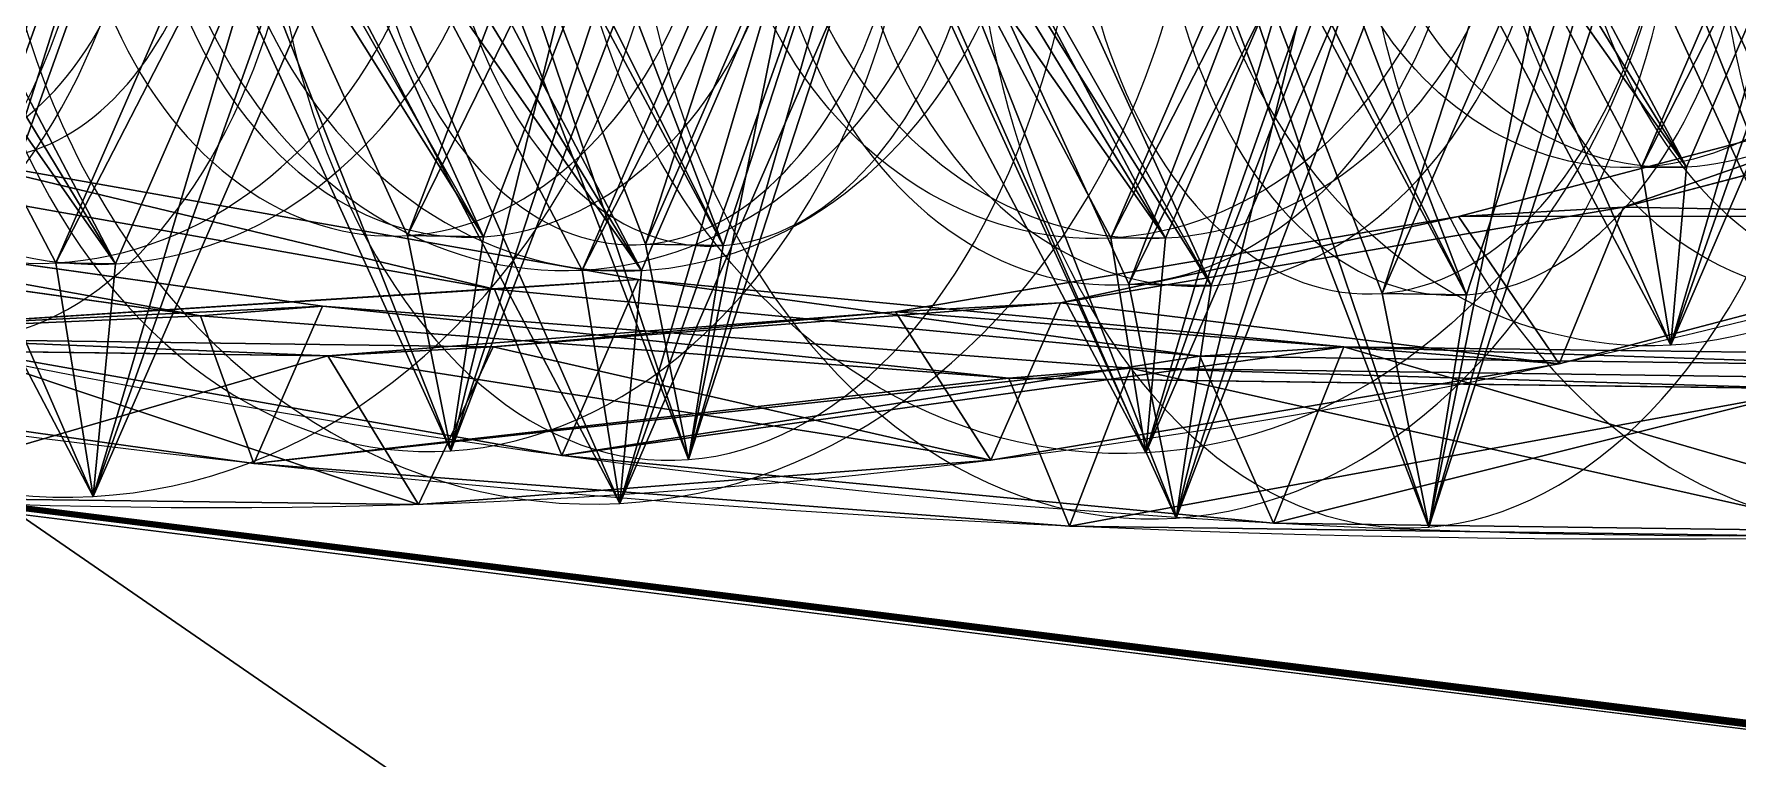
# Model space of a CAD drawing. Header units: inches. Extents: x -9483 to 9461, y -6412 to 6479.
# Drawn here: x -941 to -357, y 572 to 820 of the extents above; entities that cross this region are included whole.
import ezdxf

# ---------------------------------------------------------------- set-up
doc = ezdxf.new("R2010")
doc.units = ezdxf.units.IN
doc.header["$MEASUREMENT"] = 0
doc.layers.get('0').update_dxf_attribs({"true_color": 0xff5454})
doc.layers.add('Google_Earth_Snapshot', color=7, linetype='Continuous', true_color=0x664400)

# ---------------------------------------------------------------- blocks, each defined once
blk = doc.blocks.new('Group_3')
at = {"color": 251, "true_color": 0x505050}
mesh = blk.add_polyface(dxfattribs=at)
corners = [(9311.07, -6412.38), (-9398.07, 6479.39), (-9483.01, -6164.17), (9461.4, 6154.75)]
mesh.append_faces([[corners[k] for k in face] for face in [(0, 1, 2), (1, 0, 3)]], dxfattribs={"vtx0": -1, "color": 251})
blk = doc.blocks.new('BurjStrebe4')
for p, q in [((115.62, 2514.14, 182.95), (76.97, 2165.91, 182.95)), ((76.97, 2165.91, 251.14), (115.62, 2514.14, 251.14)), ((19.53, 2170.69, 217.05), (76.97, 2165.91, 251.14)), ((76.97, 2165.91, 182.95), (19.53, 2170.69, 217.05)), ((76.97, 2165.91, 182.95), (57.62, 1816.09, 182.95)), ((57.62, 1816.09, 251.14), (76.97, 2165.91, 251.14)), ((76.97, 2165.91, 251.14), (76.97, 2165.91, 182.95)), ((57.62, 1816.09, 182.95), (0, 1817.68, 217.05)), ((0, 1817.68, 217.05), (57.62, 1816.09, 251.14)), ((57.62, 1816.09, 251.14), (57.62, 1816.09, 182.95)), ((57.62, 1816.09, 182.95), (57.62, 1465.73, 182.95)), ((57.62, 1465.73, 251.14), (57.62, 1816.09, 251.14)), ((57.62, 1465.73, 182.95), (0, 1464.14, 217.05)), ((0, 1464.14, 217.05), (57.62, 1465.73, 251.14)), ((57.62, 1465.73, 182.95), (76.97, 1115.9, 182.95)), ((57.62, 1465.73, 251.14), (57.62, 1465.73, 182.95)), ((76.97, 1115.9, 251.14), (57.62, 1465.73, 251.14)), ((19.53, 1111.13, 217.05), (76.97, 1115.9, 251.14)), ((76.97, 1115.9, 182.95), (19.53, 1111.13, 217.05)), ((115.62, 767.68, 251.14), (76.97, 1115.9, 251.14)), ((76.97, 1115.9, 182.95), (115.62, 767.68, 182.95)), ((76.97, 1115.9, 251.14), (76.97, 1115.9, 182.95)), ((58.53, 759.74, 217.05), (115.62, 767.68, 251.14)), ((115.62, 767.68, 182.95), (58.53, 759.74, 217.05)), ((115.62, 767.68, 251.14), (115.62, 767.68, 182.95)), ((115.62, 767.68, 182.95), (173.45, 422.13, 182.95)), ((173.45, 422.13, 251.14), (115.62, 767.68, 251.14))]:
    blk.add_line(p, q)
at = {"extrusion": (-8.33173e-16, 1.39696e-17, -1)}
blk.add_arc((-6395.2, 1640.91, -217.05), 6397.64, 345.749967, 14.250033, dxfattribs=at)
mesh = blk.add_polyface()
corners = [(58.53, 2522.07, 217.05), (76.97, 2165.91, 182.95), (19.53, 2170.69, 217.05), (115.62, 2514.14, 182.95)]
mesh.append_faces([[corners[k] for k in face] for face in [(0, 1, 2), (1, 0, 3)]], dxfattribs={"vtx0": -1})
mesh = blk.add_polyface()
corners = [(76.97, 2165.91, 251.14), (58.53, 2522.07, 217.05), (19.53, 2170.69, 217.05), (115.62, 2514.14, 251.14)]
mesh.append_faces([[corners[k] for k in face] for face in [(0, 1, 2), (1, 0, 3)]], dxfattribs={"vtx0": -1})
mesh = blk.add_polyface()
corners = [(115.62, 2514.14, 182.95), (76.97, 2165.91, 251.14), (76.97, 2165.91, 182.95), (115.62, 2514.14, 251.14)]
mesh.append_faces([[corners[k] for k in face] for face in [(0, 1, 2), (1, 0, 3)]], dxfattribs={"vtx0": -1})
mesh = blk.add_polyface()
corners = [(19.53, 2170.69, 217.05), (57.62, 1816.09, 182.95), (0, 1817.68, 217.05), (76.97, 2165.91, 182.95)]
mesh.append_faces([[corners[k] for k in face] for face in [(0, 1, 2), (1, 0, 3)]], dxfattribs={"vtx0": -1})
mesh = blk.add_polyface()
corners = [(57.62, 1816.09, 251.14), (19.53, 2170.69, 217.05), (0, 1817.68, 217.05), (76.97, 2165.91, 251.14)]
mesh.append_faces([[corners[k] for k in face] for face in [(0, 1, 2), (1, 0, 3)]], dxfattribs={"vtx0": -1})
mesh = blk.add_polyface()
corners = [(76.97, 2165.91, 182.95), (57.62, 1816.09, 251.14), (57.62, 1816.09, 182.95), (76.97, 2165.91, 251.14)]
mesh.append_faces([[corners[k] for k in face] for face in [(0, 1, 2), (1, 0, 3)]], dxfattribs={"vtx0": -1})
mesh = blk.add_polyface()
corners = [(57.62, 1465.73, 251.14), (0, 1817.68, 217.05), (0, 1464.14, 217.05), (57.62, 1816.09, 251.14)]
mesh.append_faces([[corners[k] for k in face] for face in [(0, 1, 2), (1, 0, 3)]], dxfattribs={"vtx0": -1})
mesh = blk.add_polyface()
corners = [(57.62, 1816.09, 182.95), (0, 1464.14, 217.05), (0, 1817.68, 217.05), (57.62, 1465.73, 182.95)]
mesh.append_faces([[corners[k] for k in face] for face in [(0, 1, 2), (1, 0, 3)]], dxfattribs={"vtx0": -1})
mesh = blk.add_polyface()
corners = [(57.62, 1816.09, 182.95), (57.62, 1465.73, 251.14), (57.62, 1465.73, 182.95), (57.62, 1816.09, 251.14)]
mesh.append_faces([[corners[k] for k in face] for face in [(0, 1, 2), (1, 0, 3)]], dxfattribs={"vtx0": -1})
mesh = blk.add_polyface()
corners = [(57.62, 1465.73, 182.95), (19.53, 1111.13, 217.05), (0, 1464.14, 217.05), (76.97, 1115.9, 182.95)]
mesh.append_faces([[corners[k] for k in face] for face in [(0, 1, 2), (1, 0, 3)]], dxfattribs={"vtx0": -1})
mesh = blk.add_polyface()
corners = [(19.53, 1111.13, 217.05), (57.62, 1465.73, 251.14), (0, 1464.14, 217.05), (76.97, 1115.9, 251.14)]
mesh.append_faces([[corners[k] for k in face] for face in [(0, 1, 2), (1, 0, 3)]], dxfattribs={"vtx0": -1})
mesh = blk.add_polyface()
corners = [(57.62, 1465.73, 182.95), (76.97, 1115.9, 251.14), (76.97, 1115.9, 182.95), (57.62, 1465.73, 251.14)]
mesh.append_faces([[corners[k] for k in face] for face in [(0, 1, 2), (1, 0, 3)]], dxfattribs={"vtx0": -1})
mesh = blk.add_polyface()
corners = [(58.53, 759.74, 217.05), (76.97, 1115.9, 251.14), (19.53, 1111.13, 217.05), (115.62, 767.68, 251.14)]
mesh.append_faces([[corners[k] for k in face] for face in [(0, 1, 2), (1, 0, 3)]], dxfattribs={"vtx0": -1})
mesh = blk.add_polyface()
corners = [(76.97, 1115.9, 182.95), (58.53, 759.74, 217.05), (19.53, 1111.13, 217.05), (115.62, 767.68, 182.95)]
mesh.append_faces([[corners[k] for k in face] for face in [(0, 1, 2), (1, 0, 3)]], dxfattribs={"vtx0": -1})
mesh = blk.add_polyface()
corners = [(76.97, 1115.9, 182.95), (115.62, 767.68, 251.14), (115.62, 767.68, 182.95), (76.97, 1115.9, 251.14)]
mesh.append_faces([[corners[k] for k in face] for face in [(0, 1, 2), (1, 0, 3)]], dxfattribs={"vtx0": -1})
mesh = blk.add_polyface()
corners = [(115.62, 767.68, 182.95), (116.88, 411.05, 217.05), (58.53, 759.74, 217.05), (173.45, 422.13, 182.95)]
mesh.append_faces([[corners[k] for k in face] for face in [(0, 1, 2), (1, 0, 3)]], dxfattribs={"vtx0": -1})
mesh = blk.add_polyface()
corners = [(116.88, 411.05, 217.05), (115.62, 767.68, 251.14), (58.53, 759.74, 217.05), (173.45, 422.13, 251.14)]
mesh.append_faces([[corners[k] for k in face] for face in [(0, 1, 2), (1, 0, 3)]], dxfattribs={"vtx0": -1})
mesh = blk.add_polyface()
corners = [(115.62, 767.68, 182.95), (173.45, 422.13, 251.14), (173.45, 422.13, 182.95), (115.62, 767.68, 251.14)]
mesh.append_faces([[corners[k] for k in face] for face in [(0, 1, 2), (1, 0, 3)]], dxfattribs={"vtx0": -1})
blk = doc.blocks.new('BurjZStrebe3x3-r5d06')
for p, q in [((170.48, 232.28, -15.75), (170.48, 295.28)), ((170.48, 232.28, 15.75), (170.48, 295.28)), ((170.48, 232.28, -15.75), (170.48, 232.28, 15.75)), ((54.55, 31.5, 15.75), (0, 0)), ((0, 0), (54.55, 31.5, -15.75)), ((54.55, 31.5, -15.75), (54.55, 31.5, 15.75)), ((286.4, 31.5, -15.75), (286.4, 31.5, 15.75)), ((286.4, 31.5, 15.75), (340.95, 0)), ((340.95, 0), (286.4, 31.5, -15.75))]:
    blk.add_line(p, q)
for centre, radius, start, end in [((170.48, 98.43), 196.85, 90, 210), ((170.48, 98.43), 196.85, 330, 90), ((170.48, 98.43, -15.75), 133.86, 90, 210), ((170.48, 98.43, 15.75), 133.86, 90, 210), ((170.48, 98.43, -15.75), 133.86, 330, 90), ((170.48, 98.43, 15.75), 133.86, 330, 90), ((170.48, 98.43, -15.75), 133.86, 210, 330), ((170.48, 98.43, 15.75), 133.86, 210, 330), ((170.48, 98.43), 196.85, 210, 330)]:
    blk.add_arc(centre, radius, start, end)
mesh = blk.add_polyface()
corners = [(170.48, 295.28), (54.55, 31.5, -15.75), (0, 0), (170.48, 232.28, -15.75)]
mesh.append_faces([[corners[k] for k in face] for face in [(0, 1, 2), (1, 0, 3)]], dxfattribs={"vtx0": -1})
mesh = blk.add_polyface()
corners = [(54.55, 31.5, 15.75), (170.48, 295.28), (0, 0), (170.48, 232.28, 15.75)]
mesh.append_faces([[corners[k] for k in face] for face in [(0, 1, 2), (1, 0, 3)]], dxfattribs={"vtx0": -1})
mesh = blk.add_polyface()
corners = [(170.48, 232.28, 15.75), (340.95, 0), (170.48, 295.28), (286.4, 31.5, 15.75)]
mesh.append_faces([[corners[k] for k in face] for face in [(0, 1, 2), (1, 0, 3)]], dxfattribs={"vtx0": -1})
mesh = blk.add_polyface()
corners = [(170.48, 295.28), (286.4, 31.5, -15.75), (170.48, 232.28, -15.75), (340.95, 0)]
mesh.append_faces([[corners[k] for k in face] for face in [(0, 1, 2), (1, 0, 3)]], dxfattribs={"vtx0": -1})
mesh = blk.add_polyface()
corners = [(170.48, 232.28, -15.75), (54.55, 31.5, 15.75), (54.55, 31.5, -15.75), (170.48, 232.28, 15.75)]
mesh.append_faces([[corners[k] for k in face] for face in [(0, 1, 2), (1, 0, 3)]], dxfattribs={"vtx0": -1})
mesh = blk.add_polyface()
corners = [(170.48, 232.28, 15.75), (286.4, 31.5, -15.75), (286.4, 31.5, 15.75), (170.48, 232.28, -15.75)]
mesh.append_faces([[corners[k] for k in face] for face in [(0, 1, 2), (1, 0, 3)]], dxfattribs={"vtx0": -1})
mesh = blk.add_polyface()
corners = [(340.95, 0), (54.55, 31.5, 15.75), (0, 0), (286.4, 31.5, 15.75)]
mesh.append_faces([[corners[k] for k in face] for face in [(0, 1, 2), (1, 0, 3)]], dxfattribs={"vtx0": -1})
mesh = blk.add_polyface()
corners = [(54.55, 31.5, -15.75), (340.95, 0), (0, 0), (286.4, 31.5, -15.75)]
mesh.append_faces([[corners[k] for k in face] for face in [(0, 1, 2), (1, 0, 3)]], dxfattribs={"vtx0": -1})
mesh = blk.add_polyface()
corners = [(54.55, 31.5, -15.75), (286.4, 31.5, 15.75), (286.4, 31.5, -15.75), (54.55, 31.5, 15.75)]
mesh.append_faces([[corners[k] for k in face] for face in [(0, 1, 2), (1, 0, 3)]], dxfattribs={"vtx0": -1})
blk = doc.blocks.new('BurjZStrebe3x3-r5d06_1')
for p, q in [((170.48, 232.28, -15.75), (170.48, 295.28)), ((170.48, 232.28, 15.75), (170.48, 295.28)), ((170.48, 232.28, -15.75), (170.48, 232.28, 15.75)), ((54.55, 31.5, 15.75), (0, 0)), ((0, 0), (54.55, 31.5, -15.75)), ((54.55, 31.5, -15.75), (54.55, 31.5, 15.75)), ((286.4, 31.5, -15.75), (286.4, 31.5, 15.75)), ((286.4, 31.5, 15.75), (340.95, 0)), ((340.95, 0), (286.4, 31.5, -15.75))]:
    blk.add_line(p, q)
for centre, radius, start, end in [((170.48, 98.43), 196.85, 90, 210), ((170.48, 98.43), 196.85, 330, 90), ((170.48, 98.43, -15.75), 133.86, 90, 210), ((170.48, 98.43, 15.75), 133.86, 90, 210), ((170.48, 98.43, -15.75), 133.86, 330, 90), ((170.48, 98.43, 15.75), 133.86, 330, 90), ((170.48, 98.43, -15.75), 133.86, 210, 330), ((170.48, 98.43, 15.75), 133.86, 210, 330), ((170.48, 98.43), 196.85, 210, 330)]:
    blk.add_arc(centre, radius, start, end)
mesh = blk.add_polyface()
corners = [(170.48, 295.28), (54.55, 31.5, -15.75), (0, 0), (170.48, 232.28, -15.75)]
mesh.append_faces([[corners[k] for k in face] for face in [(0, 1, 2), (1, 0, 3)]], dxfattribs={"vtx0": -1})
mesh = blk.add_polyface()
corners = [(54.55, 31.5, 15.75), (170.48, 295.28), (0, 0), (170.48, 232.28, 15.75)]
mesh.append_faces([[corners[k] for k in face] for face in [(0, 1, 2), (1, 0, 3)]], dxfattribs={"vtx0": -1})
mesh = blk.add_polyface()
corners = [(170.48, 232.28, 15.75), (340.95, 0), (170.48, 295.28), (286.4, 31.5, 15.75)]
mesh.append_faces([[corners[k] for k in face] for face in [(0, 1, 2), (1, 0, 3)]], dxfattribs={"vtx0": -1})
mesh = blk.add_polyface()
corners = [(170.48, 295.28), (286.4, 31.5, -15.75), (170.48, 232.28, -15.75), (340.95, 0)]
mesh.append_faces([[corners[k] for k in face] for face in [(0, 1, 2), (1, 0, 3)]], dxfattribs={"vtx0": -1})
mesh = blk.add_polyface()
corners = [(170.48, 232.28, -15.75), (54.55, 31.5, 15.75), (54.55, 31.5, -15.75), (170.48, 232.28, 15.75)]
mesh.append_faces([[corners[k] for k in face] for face in [(0, 1, 2), (1, 0, 3)]], dxfattribs={"vtx0": -1})
mesh = blk.add_polyface()
corners = [(170.48, 232.28, 15.75), (286.4, 31.5, -15.75), (286.4, 31.5, 15.75), (170.48, 232.28, -15.75)]
mesh.append_faces([[corners[k] for k in face] for face in [(0, 1, 2), (1, 0, 3)]], dxfattribs={"vtx0": -1})
mesh = blk.add_polyface()
corners = [(340.95, 0), (54.55, 31.5, 15.75), (0, 0), (286.4, 31.5, 15.75)]
mesh.append_faces([[corners[k] for k in face] for face in [(0, 1, 2), (1, 0, 3)]], dxfattribs={"vtx0": -1})
mesh = blk.add_polyface()
corners = [(54.55, 31.5, -15.75), (340.95, 0), (0, 0), (286.4, 31.5, -15.75)]
mesh.append_faces([[corners[k] for k in face] for face in [(0, 1, 2), (1, 0, 3)]], dxfattribs={"vtx0": -1})
mesh = blk.add_polyface()
corners = [(54.55, 31.5, -15.75), (286.4, 31.5, 15.75), (286.4, 31.5, -15.75), (54.55, 31.5, 15.75)]
mesh.append_faces([[corners[k] for k in face] for face in [(0, 1, 2), (1, 0, 3)]], dxfattribs={"vtx0": -1})
blk = doc.blocks.new('BurjStrebe5')
at = {"rotation": 270}
blk.add_blockref('BurjStrebe4', (0, 250.62, -217.05), dxfattribs=at)
at = {"extrusion": (-0.999997, -0.002098, 0.001274), "xscale": 1.270000000000002, "yscale": 1.27, "zscale": 1.27, "rotation": 89.89256390458209}
blk.add_blockref('BurjZStrebe3x3-r5d06', (128.38, -215.18, -1468.4), dxfattribs=at)
at = {"extrusion": (-0.999997, 0.002098, -0.001274), "xscale": 1.269999999999999, "yscale": 1.27, "zscale": 1.269999999999998, "rotation": 89.89256390458203}
blk.add_blockref('BurjZStrebe3x3-r5d06', (121.5, -219.36, -1821.91), dxfattribs=at)
at = {"extrusion": (-0.999988, -0.004218, 0.002562), "xscale": 1.170000000000002, "yscale": 1.169999999999999, "zscale": 1.17, "rotation": 89.89823738550889}
blk.add_blockref('BurjZStrebe3x3-r5d06', (120.23, -197.29, -1113.82), dxfattribs=at)
at = {"extrusion": (-0.999997, 0.002089, -0.001268), "xscale": 1.170000000000001, "yscale": 1.169999999999999, "zscale": 1.17, "rotation": 89.88199952599864}
blk.add_blockref('BurjZStrebe3x3-r5d06_1', (111.01, -202.89, -2173.35), dxfattribs=at)
at = {"extrusion": (-1, 3.04247e-16, -6.10623e-16), "rotation": 87.35087395938218}
blk.add_blockref('BurjZStrebe3x3-r5d06', (94.99, -183.94, -2522.07), dxfattribs=at)
at = {"extrusion": (-0.999971, -0.00656, 0.003991), "xscale": 0.9700000000000015, "yscale": 0.9700000000000001, "zscale": 0.9699999999999995, "rotation": 89.97935701089294}
blk.add_blockref('BurjZStrebe3x3-r5d06', (101.03, -163.33, -759.28), dxfattribs=at)
blk = doc.blocks.new('PfeilerR2')
at = {"color": 7, "true_color": 0xffffff, "extrusion": (-0.600875, -0.124924, 0.789521), "xscale": 0.9118235861759639, "rotation": 265.710555067117}
blk.add_blockref('BurjStrebe5', (262.48, 4134.96, -305.62), dxfattribs=at)
at = {"color": 7, "true_color": 0xffffff, "extrusion": (-0.712332, -0.137264, 0.688288), "xscale": 1.023882645186739, "rotation": 266.8377513305854}
blk.add_blockref('BurjStrebe5', (201.64, 5847.86, 943.95), dxfattribs=at)
at = {"color": 7, "true_color": 0xffffff, "extrusion": (-0.81719, -0.148874, 0.55681), "xscale": 0.912918115770684, "rotation": 267.766382318531}
blk.add_blockref('BurjStrebe5', (115.21, 7707.85, 2021.29), dxfattribs=at)
blk = doc.blocks.new('FensterL3_1')
for p, q in [((25.5, 0, 8298.28), (2450.19, 0, 8298.28)), ((25.5, 0), (3280.17, 0))]:
    blk.add_line(p, q)
at = {"color": 252, "true_color": 0x798ca5}
mesh = blk.add_polyface(dxfattribs=at)
corners = [(3280.17, 0), (25.5, 0, 8298.28), (25.5, 0), (3410.15, 0, 573.84), (3503.45, 0, 1148.64), (3574.66, 0, 1723.45), (3616.3, 0, 2298.25), (3642.19, 0, 2873.05), (3634.31, 0, 3447.86), (3602.22, 0, 4022.66), (3545.06, 0, 4597.46), (3449.39, 0, 5172.27), (3337.96, 0, 5747.07), (3188.67, 0, 6321.87), (3023.42, 0, 6896.68), (2815.86, 0, 7471.48), (2583.86, 0, 8046.28), (2450.19, 0, 8298.28)]
mesh.append_faces([[corners[k] for k in face] for face in [(0, 1, 2), (1, 16, 17)]], dxfattribs={"vtx0": -1, "color": 252})
mesh.append_faces([[corners[k] for k in face] for face in [(1, 0, 3), (1, 3, 4), (1, 4, 5), (1, 5, 6), (1, 6, 7), (1, 7, 8), (1, 8, 9), (1, 9, 10), (1, 10, 11), (1, 11, 12), (1, 12, 13), (1, 13, 14), (1, 14, 15), (1, 15, 16)]], dxfattribs={"vtx0": -1, "vtx2": -1, "color": 252})
blk = doc.blocks.new('Group_7')
at = {"rotation": 7.431690128945794}
blk.add_blockref('FensterL3_1', (0, 0), dxfattribs=at)
blk = doc.blocks.new('Group_5')
blk.add_line((3464.52, 3324.65, 8298.56), (1058.44, 3624.47, 8298.35))
at = {"extrusion": (-3.95821e-05, 0.000368763, 1), "rotation": 352.9000008363125}
blk.add_blockref('PfeilerR2', (1058.77, 3621.41, 1.37), dxfattribs=at)
at = {"color": 9, "true_color": 0xc6c6c6, "extrusion": (3.95821e-05, -0.000368763, -1), "zscale": -1, "rotation": 179.6712139074154}
blk.add_blockref('Group_7', (-1033.47, 3624.56, -1.37), dxfattribs=at)
at = {"color": 9, "true_color": 0xc6c6c6}
mesh = blk.add_polyface(dxfattribs=at)
corners = [(3309.47, 2717.12, 8298.19), (3464.52, 3324.65, 8298.56), (1058.44, 3624.47, 8298.35), (3387.6, 2707.38, 8298.2)]
mesh.append_faces([[corners[k] for k in face] for face in [(0, 1, 2), (1, 0, 3)]], dxfattribs={"vtx0": -1, "color": 9})
mesh = blk.add_polyface(dxfattribs=at)
corners = [(3309.47, 2717.12, 8298.19), (1058.44, 3624.47, 8298.35), (2591.81, 1743.19, 8298.52)]
mesh.append_faces([[corners[k] for k in face] for face in [(0, 1, 2)]], dxfattribs={"color": 9})

msp = doc.modelspace()

# ---------------------------------------------------------------- block references
msp.add_blockref('Group_5', (-3675.44, -2757.38, -113.15))
at = {"layer": 'Google_Earth_Snapshot'}
msp.add_blockref('Group_3', (0, 0), dxfattribs=at)

# ---------------------------------------------------------------- meshes
at = {"color": 97, "true_color": 0x446538}
mesh = msp.add_polyface(dxfattribs=at)
corners = [(-3022.62, -1055.24, 125.7), (-3578.28, 1091.46, 125.7), (-3578.28, 566.46, 125.7), (-3321.88, 1608.64, 125.7), (-2812.48, 1883.87, 125.7), (-2413.56, -2832.79, 125.7), (-1469.23, 1883.87, 125.7), (-2030.28, -3450.84, 125.7), (-1474.76, -3838.66, 125.7), (-822.51, -3838.66, 125.7), (1278.73, 1519.57, 125.7), (-112.07, -3526.37, 125.7), (669.93, -2971.69, 125.7), (1550.17, -2007.24, 125.7), (1672.08, 1274.17, 125.7), (1990.57, -1165.2, 125.7), (2065.43, 1028.77, 125.7), (2372.19, 114.09, 125.7), (2328.79, 576.08, 125.7)]
mesh.append_faces([[corners[k] for k in face] for face in [(0, 1, 2), (16, 17, 18)]], dxfattribs={"vtx0": -1, "color": 97})
mesh.append_faces([[corners[k] for k in face] for face in [(1, 0, 3), (3, 0, 4), (4, 5, 6), (6, 9, 10), (10, 13, 14), (14, 15, 16)]], dxfattribs={"vtx0": -1, "vtx1": -1, "color": 97})
mesh.append_faces([[corners[k] for k in face] for face in [(4, 0, 5), (6, 5, 7), (6, 7, 8), (6, 8, 9), (10, 9, 11), (10, 11, 12), (10, 12, 13), (14, 13, 15), (16, 15, 17)]], dxfattribs={"vtx0": -1, "vtx2": -1, "color": 97})

doc.saveas('drawing.dxf')
